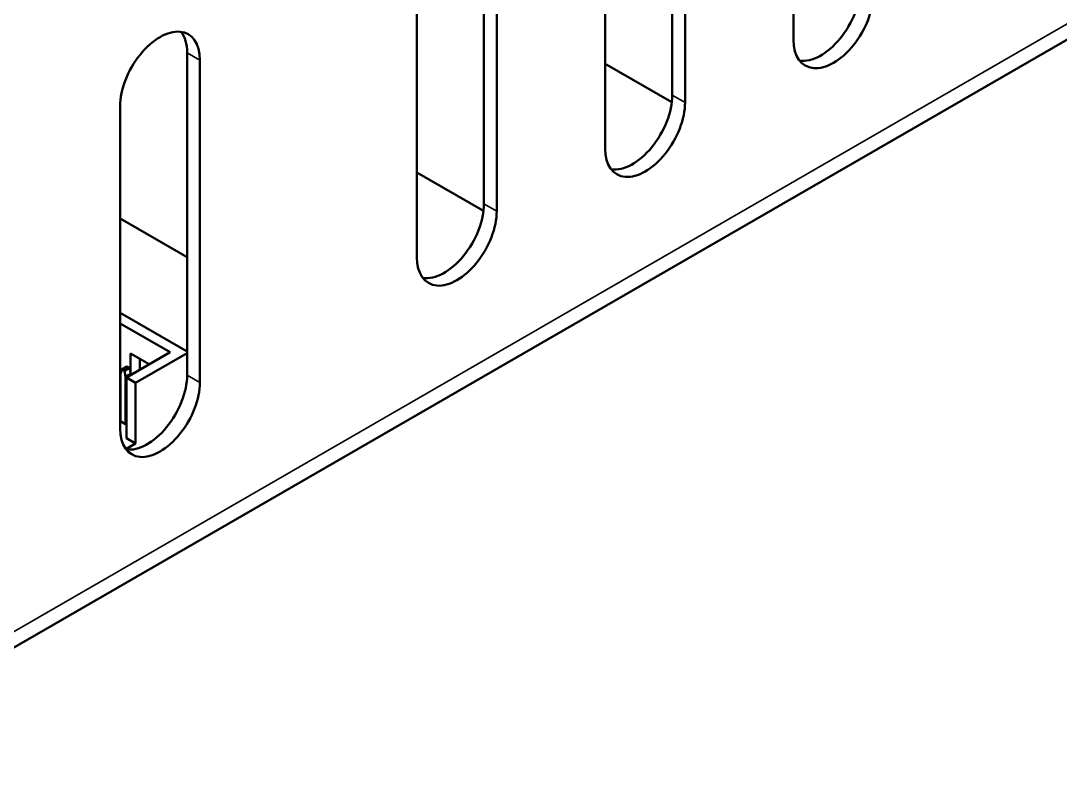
# Model space of a CAD drawing. Header units: millimetres. Extents: x 3118 to 4801, y 919 to 1849.
# Drawn here: x 3980.8 to 4072.9, y 1533.5 to 1600 of the extents above; entities that cross this region are included whole.
import ezdxf

# ---------------------------------------------------------------- set-up
doc = ezdxf.new("R2010")
doc.units = ezdxf.units.MM
doc.header["$LTSCALE"] = 1.8
doc.layers.add('외형선(ISO)', color=7, linetype='Continuous', lineweight=50)
doc.layers.add('좁은 외형선(ISO)', color=7, linetype='Continuous', lineweight=35)

msp = doc.modelspace()

# ---------------------------------------------------------------- linework, layer by layer
at = {"layer": '외형선(ISO)'}
for p, q in [((4049.298, 1598.34), (4049.298, 1626.917)), ((4038.55, 1593.441), (4038.55, 1622.018)), ((4113.22, 1621.284), (3961.192, 1533.511)), ((4039.681, 1621.365), (4039.681, 1592.787)), ((4032.61, 1588.705), (4032.61, 1617.282)), ((4021.862, 1583.806), (4021.862, 1612.383)), ((4022.993, 1611.73), (4022.993, 1583.153)), ((4015.922, 1579.07), (4015.922, 1607.648)), ((3995.558, 1568.619), (3995.558, 1597.197)), ((3996.689, 1596.543), (3996.689, 1567.966)), ((4032.61, 1596.217), (4038.51, 1592.81)), ((3989.618, 1563.883), (3989.618, 1592.461)), ((4015.922, 1586.582), (4021.823, 1583.176)), ((3989.618, 1582.5), (3995.558, 1579.07)), ((3995.558, 1570.709), (3989.618, 1574.139)), ((3989.618, 1573.2), (3994.045, 1570.644)), ((3994.045, 1570.644), (3990.184, 1568.415)), ((3990.544, 1568.827), (3990.544, 1570.542)), ((3990.544, 1570.542), (3992.206, 1569.583)), ((3990.997, 1567.946), (3995.558, 1570.579)), ((3991.358, 1570.072), (3991.358, 1569.093)), ((3989.77, 1569.127), (3989.657, 1568.747)), ((3989.657, 1568.747), (3989.657, 1564.539)), ((3989.77, 1569.127), (3990.223, 1569.389)), ((3989.77, 1569.127), (3989.996, 1568.997)), ((3989.996, 1568.997), (3990.449, 1569.258)), ((3989.996, 1568.997), (3990.109, 1568.486)), ((3990.109, 1568.486), (3990.562, 1568.747)), ((3990.449, 1569.258), (3990.223, 1569.389)), ((3990.562, 1568.747), (3990.449, 1569.258)), ((3990.562, 1568.633), (3990.562, 1568.747)), ((3989.618, 1567.811), (3989.657, 1567.788)), ((3990.109, 1568.486), (3990.109, 1564.277)), ((3990.184, 1563.026), (3990.184, 1568.415)), ((3990.184, 1568.415), (3990.997, 1567.946)), ((3990.997, 1567.946), (3990.997, 1562.557)), ((3990.109, 1564.277), (3989.657, 1564.539)), ((3990.184, 1564.32), (3990.109, 1564.277)), ((3990.997, 1562.557), (3990.134, 1562.058)), ((3990.184, 1563.026), (3990.997, 1562.557))]:
    msp.add_line(p, q, dxfattribs=at)
for centre, major_axis, start_param, end_param in [((4051.702, 1601.034), (-2.5, -4.33), 0.228251, 2.356194), ((4052.833, 1600.381), (-2.5, -4.33), 5.497787, 8.63938), ((3993.154, 1594.502), (2.5, 4.33), 5.497787, 8.63938), ((3992.022, 1595.155), (2.5, 4.33), 5.497787, 6.054934), ((4036.146, 1590.746), (-2.5, -4.33), 5.497787, 8.63938), ((4035.014, 1591.399), (-2.5, -4.33), 0.228251, 2.356194), ((4018.327, 1581.765), (-2.5, -4.33), 0.228251, 2.356194), ((4019.458, 1581.112), (-2.5, -4.33), 5.497787, 8.63938), ((3992.022, 1566.578), (-2.5, -4.33), 0.228251, 2.356194), ((3993.154, 1565.925), (-2.5, -4.33), 5.497787, 8.63938)]:
    msp.add_ellipse(centre, major_axis=major_axis, ratio=0.57735, start_param=start_param, end_param=end_param, dxfattribs=at)
at = {"layer": '좁은 외형선(ISO)'}
for p, q in [((4114.069, 1623.161), (3962.041, 1535.388)), ((3996.689, 1596.543), (3995.558, 1597.197)), ((4039.681, 1592.787), (4038.55, 1593.441)), ((4022.993, 1583.153), (4021.862, 1583.806)), ((3996.689, 1567.966), (3995.558, 1568.619))]:
    msp.add_line(p, q, dxfattribs=at)

doc.saveas('drawing.dxf')
